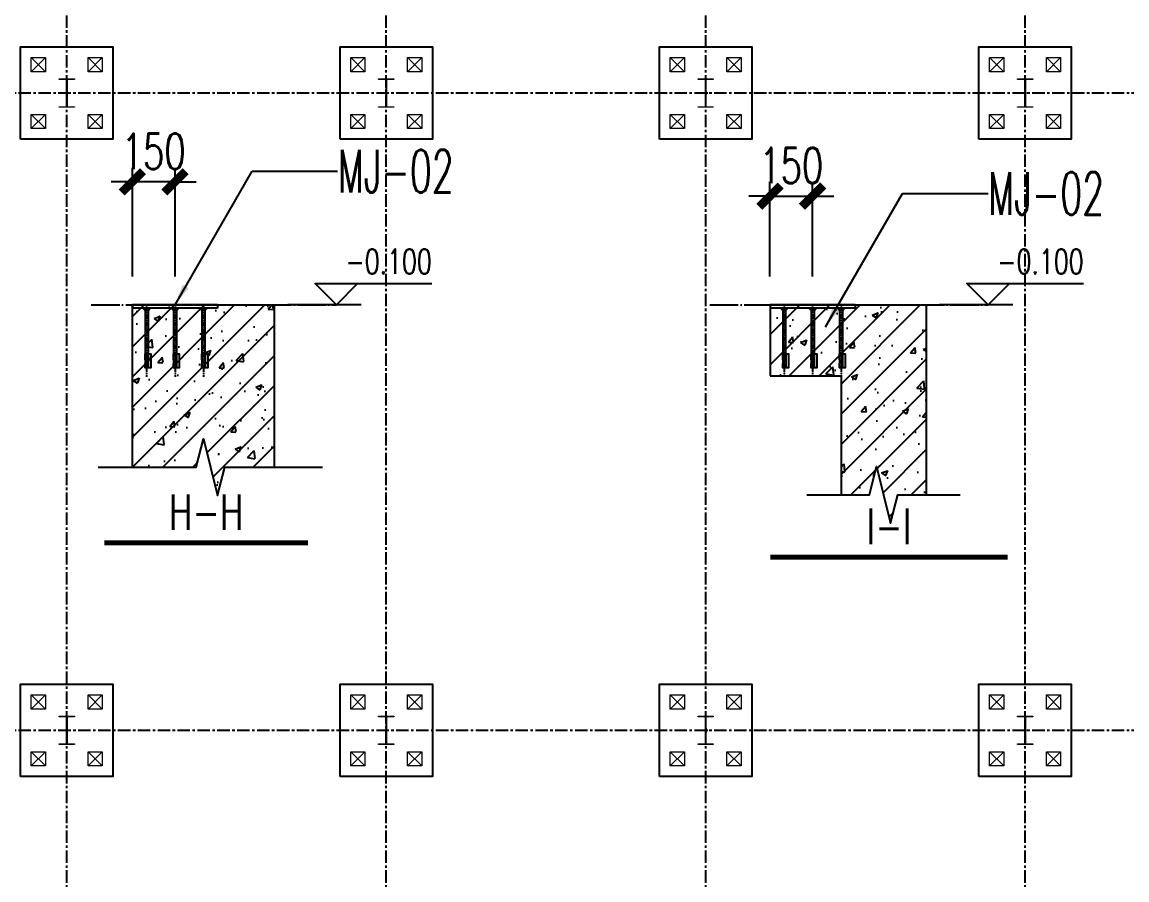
# Model space of a CAD drawing. Extents: x 782294 to 1727252, y -631030 to 17645.
# Drawn here: x 1082719 to 1113846, y -573578 to -549418 of the extents above; entities that cross this region are included whole.
import ezdxf
from ezdxf.enums import TextEntityAlignment as Align

# ---------------------------------------------------------------- set-up
doc = ezdxf.new("R2010")
doc.units = 0
for name, pattern in [('CENTER', [2, 1.25, -0.25, 0.25, -0.25]), ('ZN-CENTER', [2, 1.25, -0.25, 0.25, -0.25]), ('ZN-DOTE', [2.42, 2, -0.2, 0.02, -0.2])]:
    doc.linetypes.add(name, pattern=pattern)
doc.layers.get('Defpoints').update_dxf_attribs({"color": 210})
for name, color, linetype in [('!ZN1-填充-8', 8, 'Continuous'), ('!ZN2-WALL-5', 5, 'Continuous'), ('!ZN3-铝板幕墙-3', 3, 'Continuous'), ('!ZN6-轴线-1', 1, 'ZN-CENTER'), ('20剖面图$0$PUB_HATCH', 8, 'Continuous'), ('2钢材断面', 2, 'Continuous'), ('3符号', 3, 'Continuous'), ('40钢材投影', 40, 'Continuous'), ('A-AXIS-DP', 126, 'Continuous'), ('ALT_CEN-0-30', 1, 'CENTER'), ('DIM', 173, 'Continuous'), ('DOTE', 1, 'CENTER'), ('S-DOTE1', 140, 'CENTER'), ('S-HATCH1-W', 252, 'Continuous'), ('TEXT', 7, 'Continuous'), ('结构轮廓线', 1, 'Continuous')]:
    doc.layers.add(name, color=color, linetype=linetype)
doc.layers.add('S-col', color=2, linetype='Continuous', lineweight=0)
doc.layers.add('S-zhuang', color=1, linetype='Continuous', lineweight=0)
doc.styles.add('DHTEXT-1', font='romans.shx', dxfattribs={"width": 0.7, "bigfont": 'chinese.shx'})
doc.styles.add('卓越符号', font='ROMANS.shx', dxfattribs={"width": 0.7, "bigfont": 'CHINESE.shx'})
doc.dimstyles.new('ZN50', dxfattribs={"dimscale": 50, "dimtxt": 2.5, "dimasz": 1.5, "dimexe": 1, "dimexo": 2, "dimgap": 0.9, "dimtad": 1, "dimdec": 0, "dimdsep": 46, "dimtxsty": 'DHTEXT-1', "dimblk": 'ARCHTICK', "dimcen": 2.5, "dimclrd": 173, "dimclre": 173, "dimclrt": 7, "dimazin": 2, "dimtfac": 1, "dimtdec": 0, "dimtix": 1, "dimtmove": 2, "dimatfit": 3, "dimfxl": 0, "dimtolj": 1, "dimtzin": 12, "dimarcsym": 0})

# ---------------------------------------------------------------- blocks, each defined once
blk = doc.blocks.new('20250821100720')
at = {"layer": 'DOTE', "ltscale": 280}
for p, q in [((85000, -8180), (85000, 83777.4)), ((94000, -8180), (94000, 83777.4)), ((103000, -8180), (103000, 83777.4)), ((112000, -8180), (112000, 83777.4)), ((195431, 35900), (-7455.8, 35900)), ((195431, 17950), (-7455.8, 17950))]:
    blk.add_line(p, q, dxfattribs=at)
blk = doc.blocks.new('20240319170557')
at = {"layer": '!ZN1-填充-8'}
h = blk.add_hatch(color=252, dxfattribs=at)
h.dxf.hatch_style = 1
h.paths.add_polyline_path([(-105, 114.7), (-112.9, 114.7), (-105, 106.7)])
h = blk.add_hatch(color=252, dxfattribs=at)
h.dxf.hatch_style = 1
h.paths.add_polyline_path([(-95, 106.7), (-105, 106.7), (-105, 114.7), (-95, 114.7)])
h = blk.add_hatch(color=252, dxfattribs=at)
h.dxf.hatch_style = 1
h.paths.add_polyline_path([(-95, 114.7), (-87.1, 114.7), (-95, 106.7)])
h = blk.add_hatch(color=252, dxfattribs=at)
h.dxf.hatch_style = 1
h.paths.add_polyline_path([(-5, 114.7), (-12.9, 114.7), (-5, 106.7)])
h = blk.add_hatch(color=252, dxfattribs=at)
h.dxf.hatch_style = 1
h.paths.add_polyline_path([(5, 106.7), (-5, 106.7), (-5, 114.7), (5, 114.7)])
h = blk.add_hatch(color=252, dxfattribs=at)
h.dxf.hatch_style = 1
h.paths.add_polyline_path([(5, 114.7), (12.9, 114.7), (5, 106.7)])
h = blk.add_hatch(color=252, dxfattribs=at)
h.dxf.hatch_style = 1
h.paths.add_polyline_path([(95, 114.7), (87.1, 114.7), (95, 106.7)])
h = blk.add_hatch(color=252, dxfattribs=at)
h.dxf.hatch_style = 1
h.paths.add_polyline_path([(105, 106.7), (95, 106.7), (95, 114.7), (105, 114.7)])
h = blk.add_hatch(color=252, dxfattribs=at)
h.dxf.hatch_style = 1
h.paths.add_polyline_path([(105, 114.7), (112.9, 114.7), (105, 106.7)])
at = {"color": 8}
for p, q in [((-90.8, -46.3), (-99.2, -46.3)), ((-90.8, -47.3), (-99.2, -47.3)), ((-90.8, -48.4), (-99.2, -48.4)), ((-90.8, -49.4), (-99.2, -49.4)), ((-90.8, -50.5), (-99.2, -50.5)), ((-90.8, -51.5), (-99.2, -51.5)), ((-90.8, -51.5), (-99.2, -51.5)), ((-90.8, -52.6), (-99.2, -52.6)), ((-90.8, -53.6), (-99.2, -53.6)), ((-90.8, -54.6), (-99.2, -54.6)), ((-90.8, -55.7), (-99.2, -55.7)), ((-90.8, -56.7), (-99.2, -56.7)), ((-90.8, -57.8), (-99.2, -57.8)), ((-90.8, -58.8), (-99.2, -58.8)), ((-90.8, -59.9), (-99.2, -59.9)), ((-90.8, -60.9), (-99.2, -60.9)), ((-90.8, -62), (-99.2, -62)), ((-90.8, -62), (-99.2, -62)), ((-90.8, -63), (-99.2, -63)), ((-90.8, -64), (-99.2, -64)), ((-90.8, -65.1), (-99.2, -65.1)), ((-90.8, -66.1), (-99.2, -66.1)), ((-90.8, -67.2), (-99.2, -67.2)), ((-90.8, -68.2), (-99.2, -68.2)), ((-90.8, -69.3), (-99.2, -69.3)), ((-90.8, -70.3), (-99.2, -70.3)), ((-90.8, -71.3), (-99.2, -71.3)), ((-90.8, -72.4), (-99.2, -72.4)), ((-90.8, -73.4), (-99.2, -73.4)), ((-90.8, -74.5), (-99.2, -74.5)), ((-90.8, -75.5), (-99.2, -75.5)), ((-90.8, -76.6), (-99.2, -76.6)), ((-90.8, -77.6), (-99.2, -77.6)), ((9.2, -46.3), (0.8, -46.3)), ((9.2, -47.3), (0.8, -47.3)), ((9.2, -48.4), (0.8, -48.4)), ((9.2, -49.4), (0.8, -49.4)), ((9.2, -50.5), (0.8, -50.5)), ((9.2, -51.5), (0.8, -51.5)), ((9.2, -51.5), (0.8, -51.5)), ((9.2, -52.6), (0.8, -52.6)), ((9.2, -53.6), (0.8, -53.6)), ((9.2, -54.6), (0.8, -54.6)), ((9.2, -55.7), (0.8, -55.7)), ((9.2, -56.7), (0.8, -56.7)), ((9.2, -57.8), (0.8, -57.8)), ((9.2, -58.8), (0.8, -58.8)), ((9.2, -59.9), (0.8, -59.9)), ((9.2, -60.9), (0.8, -60.9)), ((9.2, -62), (0.8, -62)), ((9.2, -62), (0.8, -62)), ((9.2, -63), (0.8, -63)), ((9.2, -64), (0.8, -64)), ((9.2, -65.1), (0.8, -65.1)), ((9.2, -66.1), (0.8, -66.1)), ((9.2, -67.2), (0.8, -67.2)), ((9.2, -68.2), (0.8, -68.2)), ((9.2, -69.3), (0.8, -69.3)), ((9.2, -70.3), (0.8, -70.3)), ((9.2, -71.3), (0.8, -71.3)), ((9.2, -72.4), (0.8, -72.4)), ((9.2, -73.4), (0.8, -73.4)), ((9.2, -74.5), (0.8, -74.5)), ((9.2, -75.5), (0.8, -75.5)), ((9.2, -76.6), (0.8, -76.6)), ((9.2, -77.6), (0.8, -77.6)), ((109.2, -46.3), (100.8, -46.3)), ((109.2, -47.3), (100.8, -47.3)), ((109.2, -48.4), (100.8, -48.4)), ((109.2, -49.4), (100.8, -49.4)), ((109.2, -50.5), (100.8, -50.5)), ((109.2, -51.5), (100.8, -51.5)), ((109.2, -51.5), (100.8, -51.5)), ((109.2, -52.6), (100.8, -52.6)), ((109.2, -53.6), (100.8, -53.6)), ((109.2, -54.6), (100.8, -54.6)), ((109.2, -55.7), (100.8, -55.7)), ((109.2, -56.7), (100.8, -56.7)), ((109.2, -57.8), (100.8, -57.8)), ((109.2, -58.8), (100.8, -58.8)), ((109.2, -59.9), (100.8, -59.9)), ((109.2, -60.9), (100.8, -60.9)), ((109.2, -62), (100.8, -62)), ((109.2, -62), (100.8, -62)), ((109.2, -63), (100.8, -63)), ((109.2, -64), (100.8, -64)), ((109.2, -65.1), (100.8, -65.1)), ((109.2, -66.1), (100.8, -66.1)), ((109.2, -67.2), (100.8, -67.2)), ((109.2, -68.2), (100.8, -68.2)), ((109.2, -69.3), (100.8, -69.3)), ((109.2, -70.3), (100.8, -70.3)), ((109.2, -71.3), (100.8, -71.3)), ((109.2, -72.4), (100.8, -72.4)), ((109.2, -73.4), (100.8, -73.4)), ((109.2, -74.5), (100.8, -74.5)), ((109.2, -75.5), (100.8, -75.5)), ((109.2, -76.6), (100.8, -76.6)), ((109.2, -77.6), (100.8, -77.6)), ((-90.8, -78.6), (-99.2, -78.6)), ((-90.8, -79.7), (-99.2, -79.7)), ((-90.8, -80.7), (-99.2, -80.7)), ((-90.8, -81.8), (-99.2, -81.8)), ((-90.8, -82.8), (-99.2, -82.8)), ((-90.8, -83.9), (-99.2, -83.9)), ((-90.8, -84.9), (-99.2, -84.9)), ((-90.8, -86), (-99.2, -86)), ((-90.8, -87), (-99.2, -87)), ((-90.8, -88), (-99.2, -88)), ((-90.8, -89.1), (-99.2, -89.1)), ((-90.8, -90.1), (-99.2, -90.1)), ((-90.8, -91.2), (-99.2, -91.2)), ((-90.8, -92.2), (-99.2, -92.2)), ((-90.8, -93.3), (-99.2, -93.3)), ((-90.8, -94.3), (-99.2, -94.3)), ((9.2, -78.6), (0.8, -78.6)), ((9.2, -79.7), (0.8, -79.7)), ((9.2, -80.7), (0.8, -80.7)), ((9.2, -81.8), (0.8, -81.8)), ((9.2, -82.8), (0.8, -82.8)), ((9.2, -83.9), (0.8, -83.9)), ((9.2, -84.9), (0.8, -84.9)), ((9.2, -86), (0.8, -86)), ((9.2, -87), (0.8, -87)), ((9.2, -88), (0.8, -88)), ((9.2, -89.1), (0.8, -89.1)), ((9.2, -90.1), (0.8, -90.1)), ((9.2, -91.2), (0.8, -91.2)), ((9.2, -92.2), (0.8, -92.2)), ((9.2, -93.3), (0.8, -93.3)), ((9.2, -94.3), (0.8, -94.3)), ((109.2, -78.6), (100.8, -78.6)), ((109.2, -79.7), (100.8, -79.7)), ((109.2, -80.7), (100.8, -80.7)), ((109.2, -81.8), (100.8, -81.8)), ((109.2, -82.8), (100.8, -82.8)), ((109.2, -83.9), (100.8, -83.9)), ((109.2, -84.9), (100.8, -84.9)), ((109.2, -86), (100.8, -86)), ((109.2, -87), (100.8, -87)), ((109.2, -88), (100.8, -88)), ((109.2, -89.1), (100.8, -89.1)), ((109.2, -90.1), (100.8, -90.1)), ((109.2, -91.2), (100.8, -91.2)), ((109.2, -92.2), (100.8, -92.2)), ((109.2, -93.3), (100.8, -93.3)), ((109.2, -94.3), (100.8, -94.3))]:
    blk.add_line(p, q, dxfattribs=at)
at = {"layer": '2钢材断面'}
for p, q in [((-150, 126.7), (-150, 114.7)), ((150, 126.7), (-150, 126.7)), ((150, 126.7), (150, 114.7)), ((-94, 114.7), (-150, 114.7)), ((94, 114.7), (-94, 114.7)), ((150, 114.7), (94, 114.7))]:
    blk.add_line(p, q, dxfattribs=at)
at = {"layer": '40钢材投影'}
for p, q in [((-105, 106.7), (-112.9, 114.7)), ((-105, 114.7), (-105, -95.3)), ((-95, 114.7), (-95, -95.3)), ((-95, 106.7), (-87.1, 114.7)), ((-5, 106.7), (-12.9, 114.7)), ((-5, 114.7), (-5, -95.3)), ((5, 114.7), (5, -95.3)), ((5, 106.7), (12.9, 114.7)), ((95, 106.7), (87.1, 114.7)), ((95, 114.7), (95, -95.3)), ((105, 114.7), (105, -95.3)), ((105, 106.7), (112.9, 114.7)), ((-95, -95.3), (-105, -95.3)), ((5, -95.3), (-5, -95.3)), ((105, -95.3), (95, -95.3))]:
    blk.add_line(p, q, dxfattribs=at)
for points in [[(-105, -67.3), (-105, -45.3), (-95, -45.3), (-95, -95.3), (-105, -95.3), (-105, -79.3)], [(-95, -67.3), (-95, -45.3), (-85, -45.3), (-85, -95.3), (-95, -95.3), (-95, -79.3)], [(-5, -67.3), (-5, -45.3), (5, -45.3), (5, -95.3), (-5, -95.3), (-5, -79.3)], [(5, -67.3), (5, -45.3), (15, -45.3), (15, -95.3), (5, -95.3), (5, -79.3)], [(95, -67.3), (95, -45.3), (105, -45.3), (105, -95.3), (95, -95.3), (95, -79.3)], [(105, -67.3), (105, -45.3), (115, -45.3), (115, -95.3), (105, -95.3), (105, -79.3)]]:
    blk.add_lwpolyline(points, dxfattribs=at)
at = {"layer": 'ALT_CEN-0-30', "ltscale": 0.3}
for p, q in [((-100, 126.7), (-100, -126.7)), ((0, 126.7), (0, -126.7)), ((100, 126.7), (100, -126.7))]:
    blk.add_line(p, q, dxfattribs=at)
blk = doc.blocks.new('*U24')
at = {"ltscale": 10}
blk.add_line((3.48, 0), (-6.85, 0), dxfattribs=at)
blk.add_lwpolyline([(3, 3), (0, 0), (-3, 3), (13.45, 3)])
at = {"color": 0, "style": '卓越符号', "width": 0.7, "flags": 8}
blk.add_attdef('±0.000', text='', height=3.5, dxfattribs=at).set_placement((13.45, 4.35), align=Align.RIGHT)
blk = doc.blocks.new('_ArchTick')
at = {"color": 0, "linetype": 'ByBlock', "const_width": 0.4}
blk.add_lwpolyline([(-0.5, -0.5), (0.5, 0.5)], dxfattribs=at)
blk = doc.blocks.new('*D372')
at = {"layer": 'Defpoints', "color": 0, "ltscale": 500, "transparency": 16777216}
for p in [(328590, -569235.4), (328590, -569668.4), (328740.1, -569668.4)]:
    blk.add_point(p, dxfattribs=at)
at = {"layer": 'DIM', "color": 173, "linetype": 'ByBlock', "lineweight": -2, "ltscale": 500, "transparency": 16777216}
for p, q in [((328590, -569568.4), (328590, -569185.4)), ((328740.1, -569568.4), (328740.1, -569185.4)), ((328590, -569235.4), (328515, -569235.4)), ((328740.1, -569235.4), (328590, -569235.4)), ((328740.1, -569235.4), (328815.1, -569235.4))]:
    blk.add_line(p, q, dxfattribs=at)
at = {"layer": 'DIM', "color": 173, "lineweight": -2, "ltscale": 500, "transparency": 16777216, "xscale": 75, "yscale": 75, "zscale": 75}
blk.add_blockref('_ArchTick', (328590, -569235.4), dxfattribs=at)
at = {"layer": 'DIM', "color": 173, "lineweight": -2, "ltscale": 500, "transparency": 16777216, "xscale": 75, "yscale": 75, "zscale": 75, "rotation": 180}
blk.add_blockref('_ArchTick', (328740.1, -569235.4), dxfattribs=at)
at = {"layer": 'DIM', "color": 7, "ltscale": 500, "transparency": 16777216, "insert": (328665, -569127.9), "char_height": 125, "attachment_point": 5, "style": 'DHTEXT-1'}
blk.add_mtext('\\A1;150', dxfattribs=at)
blk = doc.blocks.new('*U423')
at = {"const_width": 0.7}
blk.add_lwpolyline([(-14.36, 0), (14.36, 0)], dxfattribs=at)
at = {"color": 0, "style": '卓越符号', "width": 0.7, "flags": 8}
blk.add_attdef('图名', text='', height=5, dxfattribs=at).set_placement((0, 1.85), align=Align.CENTER)
blk.add_attdef('比例', (17.16, 1.85), '', height=4, dxfattribs=at)
blk = doc.blocks.new('*D373')
at = {"layer": 'Defpoints', "color": 0, "ltscale": 500, "transparency": 16777216}
for p in [(330985.4, -569285.4), (330835.4, -569668.4), (330985.4, -569668.4)]:
    blk.add_point(p, dxfattribs=at)
at = {"layer": 'DIM', "color": 173, "linetype": 'ByBlock', "lineweight": -2, "ltscale": 500, "transparency": 16777216}
for p, q in [((330835.4, -569568.4), (330835.4, -569235.4)), ((330985.4, -569568.4), (330985.4, -569235.4)), ((330835.4, -569285.4), (330760.4, -569285.4)), ((330835.4, -569285.4), (330985.4, -569285.4)), ((330985.4, -569285.4), (331060.4, -569285.4))]:
    blk.add_line(p, q, dxfattribs=at)
at = {"layer": 'DIM', "color": 173, "lineweight": -2, "ltscale": 500, "transparency": 16777216, "xscale": 75, "yscale": 75, "zscale": 75}
blk.add_blockref('_ArchTick', (330835.4, -569285.4), dxfattribs=at)
at = {"layer": 'DIM', "color": 173, "lineweight": -2, "ltscale": 500, "transparency": 16777216, "xscale": 75, "yscale": 75, "zscale": 75, "rotation": 180}
blk.add_blockref('_ArchTick', (330985.4, -569285.4), dxfattribs=at)
at = {"layer": 'DIM', "color": 7, "ltscale": 500, "transparency": 16777216, "insert": (330910.4, -569177.9), "char_height": 125, "attachment_point": 5, "style": 'DHTEXT-1'}
blk.add_mtext('\\A1;150', dxfattribs=at)
blk = doc.blocks.new('*U424')
at = {"const_width": 0.7}
blk.add_lwpolyline([(-16.73, 0), (16.73, 0)], dxfattribs=at)
at = {"color": 0, "style": '卓越符号', "width": 0.7, "flags": 8}
blk.add_attdef('图名', text='', height=5, dxfattribs=at).set_placement((0, 1.85), align=Align.CENTER)
blk.add_attdef('比例', (19.53, 1.85), '', height=4, dxfattribs=at)
blk = doc.blocks.new('S-ZHUANG-400')
at = {"layer": 'S-zhuang'}
for p, q in [((200, -200), (-200, 200)), ((-200, -200), (200, 200))]:
    blk.add_line(p, q, dxfattribs=at)
blk.add_lwpolyline([(-200, 200), (200, 200), (200, -200), (-200, -200)], close=True, dxfattribs=at)
blk = doc.blocks.new('CT4')
at = {"layer": 'S-DOTE1', "ltscale": 0.25}
for p, q in [((-99971, -169242), (-100091, -169242)), ((-100031, -169182), (-100031, -169302))]:
    blk.add_line(p, q, dxfattribs=at)
at = {"layer": 'S-HATCH1-W'}
blk.add_lwpolyline([(-101331, -170542), (-101331, -167942), (-98731, -167942), (-98731, -170542)], close=True, dxfattribs=at)
at = {"layer": 'S-zhuang', "rotation": 90}
for p in [(-100831, -168442), (-99231, -168442), (-100831, -170042), (-99231, -170042)]:
    blk.add_blockref('S-ZHUANG-400', p, dxfattribs=at)
blk = doc.blocks.new('A$C46867589')
at = {"layer": 'S-col'}
for points in [[(84785, 36300), (85215, 36300), (85215, 36282), (85006, 36282), (85006, 35518), (85215, 35518), (85215, 35500), (84785, 35500), (84785, 35518), (84994, 35518), (84994, 36282), (84785, 36282)], [(93785, 36300), (94215, 36300), (94215, 36282), (94006, 36282), (94006, 35518), (94215, 35518), (94215, 35500), (93785, 35500), (93785, 35518), (93994, 35518), (93994, 36282), (93785, 36282)], [(102785, 36300), (103215, 36300), (103215, 36282), (103006, 36282), (103006, 35518), (103215, 35518), (103215, 35500), (102785, 35500), (102785, 35518), (102994, 35518), (102994, 36282), (102785, 36282)], [(111785, 36300), (112215, 36300), (112215, 36282), (112006, 36282), (112006, 35518), (112215, 35518), (112215, 35500), (111785, 35500), (111785, 35518), (111994, 35518), (111994, 36282), (111785, 36282)], [(84785, 18350), (85215, 18350), (85215, 18332), (85006, 18332), (85006, 17568), (85215, 17568), (85215, 17550), (84785, 17550), (84785, 17568), (84994, 17568), (84994, 18332), (84785, 18332)], [(93785, 18350), (94215, 18350), (94215, 18332), (94006, 18332), (94006, 17568), (94215, 17568), (94215, 17550), (93785, 17550), (93785, 17568), (93994, 17568), (93994, 18332), (93785, 18332)], [(102785, 18350), (103215, 18350), (103215, 18332), (103006, 18332), (103006, 17568), (103215, 17568), (103215, 17550), (102785, 17550), (102785, 17568), (102994, 17568), (102994, 18332), (102785, 18332)], [(111785, 18350), (112215, 18350), (112215, 18332), (112006, 18332), (112006, 17568), (112215, 17568), (112215, 17550), (111785, 17550), (111785, 17568), (111994, 17568), (111994, 18332), (111785, 18332)]]:
    blk.add_lwpolyline(points, close=True, dxfattribs=at)
at = {"layer": 'S-zhuang'}
for p in [(185031, 205142), (194031, 205142), (203031, 205142), (212031, 205142), (185031, 187192), (194031, 187192), (203031, 187192), (212031, 187192)]:
    blk.add_blockref('CT4', p, dxfattribs=at)
blk = doc.blocks.new('20250913092157')
at = {"layer": '20剖面图$0$PUB_HATCH'}
h = blk.add_hatch(dxfattribs=at)
h.set_pattern_fill('钢筋混凝土', color=256, scale=30, style=0)
h.set_pattern_definition([(45, (1565979.5, -567319.09), (-53.0330086, 53.0330086), []), (50, (1565979.5, -567319.1), (215.178055, -18.82564), [22.5, -247.5]), (355, (1565979.5, -567319.1), (-41.6254, 225.65764), [18, -198]), (100.4514, (1565997.43, -567320.66), (173.552815, 206.831863), [19.122057, -210.342634]), (46.1842, (1565979.5, -567259.1), (320.172315, -49.655704), [33.75, -371.25]), (96.6356, (1566006.18, -567263.23), (280.39881, 292.23536), [28.683086, -315.5139]), (351.1842, (1565979.5, -567259.1), (280.398584, 292.23558), [27, -297]), (21, (1566009.5, -567274.1), (179.072116, -120.785667), [22.5, -247.5]), (326, (1566009.5, -567274.1), (72.9946, 217.545014), [18, -198]), (71.4514, (1566024.42, -567284.16), (252.066789, 96.75915), [19.122057, -210.342634]), (37.5, (1565979.5, -567319.09), (3.6479566, 99.868156), [0, -195.6, 0, -201, 0, -198.75]), (7.5, (1565979.5, -567319.09), (78.920861, 118.3235136), [0, -114.6, 0, -191.1, 0, -75.75]), (327.5, (1565912.6, -567319.09), (160.146731, -6.7664615), [0, -75, 0, -234, 0, -310.5]), (317.5, (1565882.6, -567319.09), (174.955851, 30.031495), [0, -97.5, 0, -155.4, 0, -220.5])])
h.paths.add_polyline_path([(-259.6, 267), (-34.6, 267), (-9.6, 367), (40.4, 167), (65.4, 267), (240.4, 267), (240.4, 838.4), (-259.6, 838.4)])
at = {"layer": '!ZN2-WALL-5'}
for p, q in [((-259.6, 267), (-259.6, 838.4)), ((-259.6, 838.4), (240.4, 838.4)), ((240.4, 718.4), (240.4, 838.4)), ((240.4, 267), (240.4, 718.4))]:
    blk.add_line(p, q, dxfattribs=at)
at = {"layer": '!ZN6-轴线-1', "color": 1, "linetype": 'ZN-DOTE', "ltscale": 50}
blk.add_line((-404.3, 838.4), (458.7, 838.4), dxfattribs=at)
at = {"layer": '3符号'}
blk.add_lwpolyline([(-379.6, 267), (-34.6, 267), (-9.6, 367), (40.4, 167), (65.4, 267), (410.4, 267)], dxfattribs=at)
at = {"layer": '3符号', "color": 7}
ref = blk.add_blockref('*U24', (458.7, 838.4), dxfattribs=dict(at, xscale=25, yscale=25, zscale=25))
ref.add_attrib('±0.000', '-0.100', dxfattribs={"layer": '0', "color": 0, "height": 87.5, "style": '卓越符号', "width": 0.7}).set_placement((794.9, 947.1), align=Align.RIGHT)
ref = blk.add_blockref('*U423', (0, 0), dxfattribs=dict(at, xscale=25, yscale=25, zscale=25))
ref.add_attrib('图名', 'H-H', dxfattribs={"layer": '0', "color": 0, "height": 125, "style": '卓越符号', "width": 0.7}).set_placement((0, 46.2), align=Align.CENTER)
at = {"layer": 'ALT_CEN-0-30', "linetype": 'ByBlock', "ltscale": 50}
blk.add_blockref('20240319170557', (-109.5, 711.6), dxfattribs=at)
at = {"layer": 'TEXT', "ltscale": 500, "style": 'DHTEXT-1', "width": 0.6}
blk.add_text('MJ-02', height=150, dxfattribs=at).set_placement((463.2, 1308.7), align=Align.MIDDLE_LEFT)
at = {"layer": 'DIM', "ltscale": 500}
dim = blk.add_linear_dim(base=(-259.6, 1271.3), p1=(-109.5, 838.4), p2=(-259.6, 838.4), dimstyle='ZN50', dxfattribs=at)
dim.commit()
dim.dimension.update_dxf_attribs({"geometry": '*D372', "text_midpoint": (-184.5, 1378.8), "insert": (-328849.6, 570506.7)})
at = {"layer": 'DIM', "color": 1}
blk.add_leader([(-109.5, 838.4), (162.1, 1308.7), (463.2, 1308.7)], dimstyle='ZN50', dxfattribs=at)
blk = doc.blocks.new('20250913092200')
at = {"layer": '20剖面图$0$PUB_HATCH'}
h = blk.add_hatch(dxfattribs=at)
h.set_pattern_fill('钢筋混凝土', color=256, scale=30, style=0)
h.set_pattern_definition([(45, (1530952.92, -567319.09), (-53.0330086, 53.0330086), []), (50, (1530952.92, -567319.1), (215.178055, -18.82564), [22.5, -247.5]), (355, (1530952.92, -567319.1), (-41.6254, 225.65764), [18, -198]), (100.4514, (1530970.85, -567320.66), (173.552815, 206.831863), [19.122057, -210.342634]), (46.1842, (1530952.92, -567259.1), (320.172315, -49.655704), [33.75, -371.25]), (96.6356, (1530979.6, -567263.23), (280.39881, 292.23536), [28.683086, -315.5139]), (351.1842, (1530952.92, -567259.1), (280.398584, 292.23558), [27, -297]), (21, (1530982.92, -567274.1), (179.072116, -120.785667), [22.5, -247.5]), (326, (1530982.92, -567274.1), (72.9946, 217.545014), [18, -198]), (71.4514, (1530997.84, -567284.16), (252.066789, 96.75915), [19.122057, -210.342634]), (37.5, (1530952.92, -567319.09), (3.6479566, 99.868156), [0, -195.6, 0, -201, 0, -198.75]), (7.5, (1530952.92, -567319.09), (78.920861, 118.3235136), [0, -114.6, 0, -191.1, 0, -75.75]), (327.5, (1530886.02, -567319.09), (160.146731, -6.7664615), [0, -75, 0, -234, 0, -310.5]), (317.5, (1530856.02, -567319.09), (174.955851, 30.031495), [0, -97.5, 0, -155.4, 0, -220.5])])
h.paths.add_polyline_path([(30.8, 219.5), (130.8, 219.5), (130.8, 888.4), (-419.1, 888.4), (-419.1, 638.4), (-169.1, 638.4), (-169.1, 219.5), (-69.2, 219.5), (-44.2, 319.5), (5.8, 119.5)])
at = {"layer": '!ZN2-WALL-5'}
for p, q in [((-419.1, 888.4), (130.8, 888.4)), ((-419.1, 888.4), (-419.1, 638.4)), ((130.8, 888.4), (130.8, 219.5)), ((-419.1, 638.4), (-169.1, 638.4)), ((-169.1, 638.4), (-169.1, 219.5))]:
    blk.add_line(p, q, dxfattribs=at)
at = {"layer": '!ZN6-轴线-1', "color": 1, "linetype": 'ZN-DOTE', "ltscale": 50}
blk.add_line((-631.1, 888.4), (349, 888.4), dxfattribs=at)
at = {"layer": '3符号'}
blk.add_lwpolyline([(-289.1, 219.5), (-69.2, 219.5), (-44.2, 319.5), (5.8, 119.5), (30.8, 219.5), (250.8, 219.5)], dxfattribs=at)
at = {"layer": '3符号', "color": 7}
ref = blk.add_blockref('*U24', (349, 888.4), dxfattribs=dict(at, xscale=25, yscale=25, zscale=25))
ref.add_attrib('±0.000', '-0.100', dxfattribs={"layer": '0', "color": 0, "height": 87.5, "style": '卓越符号', "width": 0.7}).set_placement((685.3, 997.1), align=Align.RIGHT)
ref = blk.add_blockref('*U424', (0, 0), dxfattribs=dict(at, xscale=25, yscale=25, zscale=25))
ref.add_attrib('图名', 'I-I', dxfattribs={"layer": '0', "color": 0, "height": 125, "style": '卓越符号', "width": 0.7}).set_placement((0, 46.2), align=Align.CENTER)
at = {"layer": 'ALT_CEN-0-30', "linetype": 'ByBlock', "ltscale": 50}
blk.add_blockref('20240319170557', (-269.1, 761.6), dxfattribs=at)
at = {"layer": 'TEXT', "ltscale": 500, "style": 'DHTEXT-1', "width": 0.6}
blk.add_text('MJ-02', height=150, dxfattribs=at).set_placement((348.6, 1280.8), align=Align.MIDDLE_LEFT)
at = {"layer": 'DIM', "ltscale": 500}
dim = blk.add_linear_dim(base=(-269.1, 1271.3), p1=(-419.1, 888.4), p2=(-269.1, 888.4), dimstyle='ZN50', dxfattribs=at)
dim.commit()
dim.dimension.update_dxf_attribs({"geometry": '*D373', "text_midpoint": (-344.1, 1378.8), "insert": (-331254.6, 570556.7)})
at = {"layer": 'DIM', "color": 1}
blk.add_leader([(-224.1, 810.4), (47.4, 1280.8), (348.6, 1280.8)], dimstyle='ZN50', dxfattribs=at)

msp = doc.modelspace()

# ---------------------------------------------------------------- block references
at = {"layer": '!ZN3-铝板幕墙-3', "ltscale": 1750}
msp.add_blockref('A$C46867589', (998978.7, -587318.4), dxfattribs=at)
at = {"layer": 'A-AXIS-DP', "ltscale": 2800}
msp.add_blockref('20250821100720', (998978.7, -587318.4), dxfattribs=at)
at = {"layer": '结构轮廓线', "ltscale": 500, "xscale": 8, "yscale": 8, "zscale": 8}
for name, p in [('20250913092157', (1087903.8, -564088.2)), ('20250913092200', (1107143.8, -564488.2))]:
    msp.add_blockref(name, p, dxfattribs=at)

doc.saveas('drawing.dxf')
